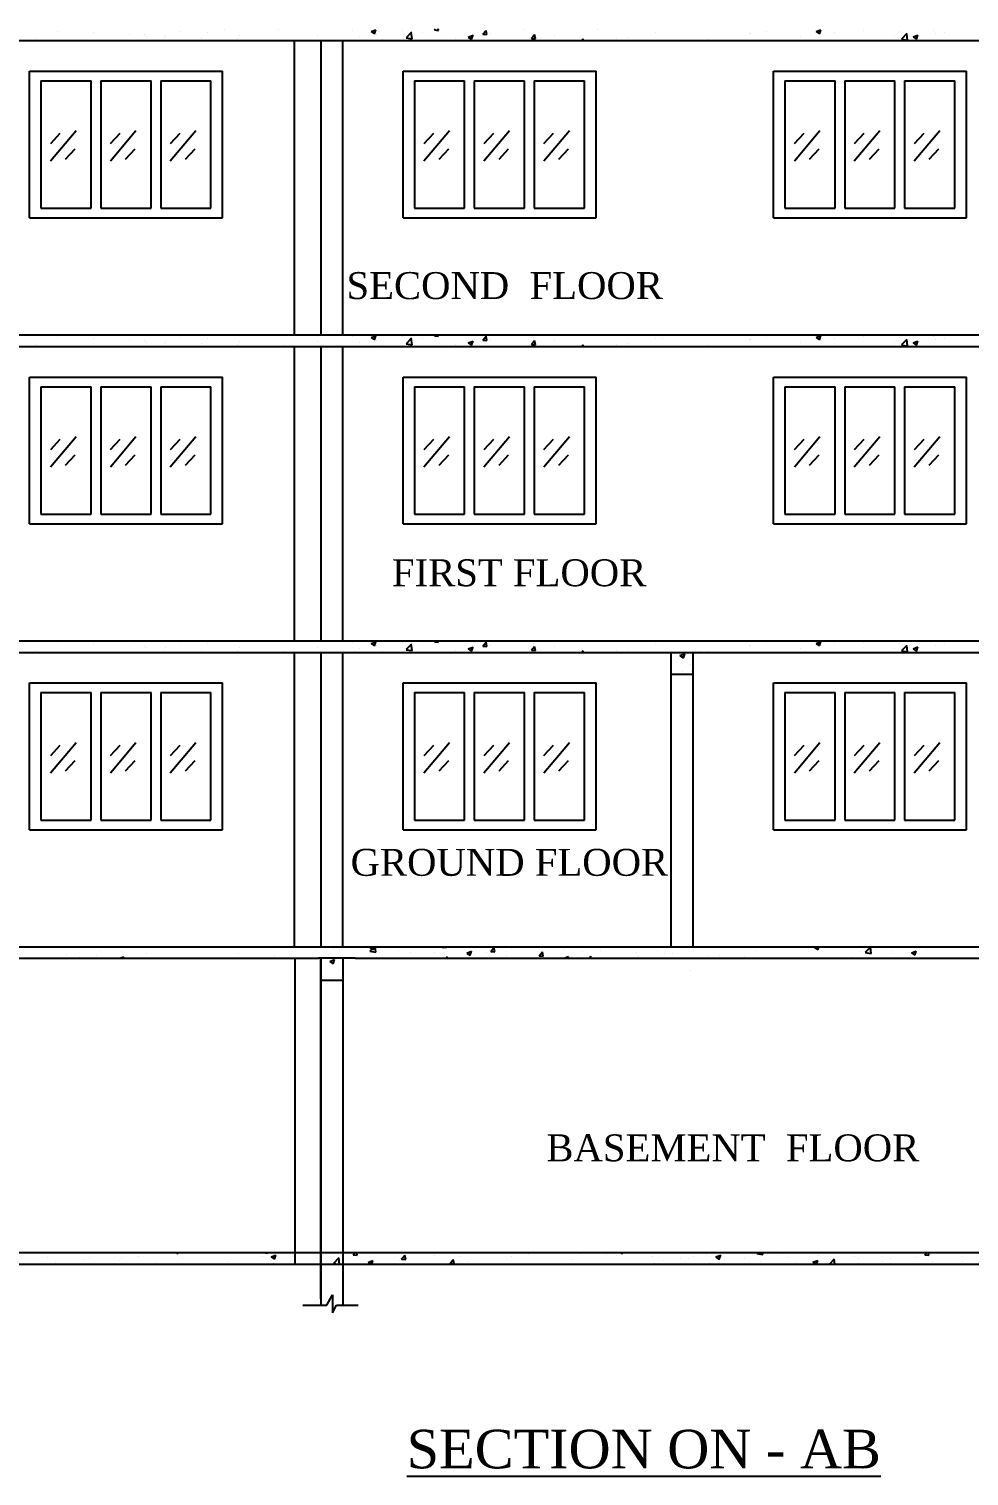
# Model space of a CAD drawing. Header units: metres. Extents: x 789 to 1127, y 8 to 183.
# Drawn here: x 855.33 to 865.08, y 117.78 to 132.78 of the extents above; entities that cross this region are included whole.
import ezdxf

# ---------------------------------------------------------------- set-up
doc = ezdxf.new("R2010")
doc.units = ezdxf.units.M
doc.header["$MEASUREMENT"] = 0
for name, color, linetype in [('T E X T', 7, 'Continuous'), ('TEXT1', 7, 'Continuous'), ('W A L L', 125, 'Continuous')]:
    doc.layers.add(name, color=color, linetype=linetype)
doc.styles.get("Standard").update_dxf_attribs({"font": 'BOOKOS.TTF'})
doc.styles.add('swc', font='swissc.ttf', dxfattribs={"height": 250})

msp = doc.modelspace()

# ---------------------------------------------------------------- linework, layer by layer
at = {"layer": 'W A L L', "linetype": 'Continuous'}
for p, q in [((855.62556, 132.75213), (855.62556, 132.75213)), ((855.99924, 132.73634), (855.99924, 132.73634)), ((856.37291, 132.72055), (856.37291, 132.72055)), ((856.5223, 132.71717), (856.5223, 132.71717)), ((856.90159, 132.75026), (856.90159, 132.75026)), ((857.17767, 132.74234), (857.17767, 132.74234)), ((857.3529, 132.76541), (857.3529, 132.76541)), ((857.91472, 132.7737), (857.91472, 132.7737)), ((858.68677, 132.76112), (858.68677, 132.76112)), ((858.8776, 132.74761), (858.92661, 132.76642)), ((858.8776, 132.74761), (858.91242, 132.72412)), ((858.91232, 132.72411), (858.92651, 132.76641)), ((858.93363, 132.72167), (858.93363, 132.72167)), ((859.19874, 132.75658), (859.19874, 132.75658)), ((859.24219, 132.68756), (859.29671, 132.74438)), ((859.30048, 132.67388), (859.29274, 132.74035)), ((859.40675, 132.73895), (859.40675, 132.73895)), ((859.53332, 132.76479), (859.54249, 132.77572)), ((859.53332, 132.76479), (859.57516, 132.76113)), ((859.57508, 132.76101), (859.57237, 132.77572)), ((859.88359, 132.69155), (859.9326, 132.71036)), ((859.91831, 132.66805), (859.93251, 132.71035)), ((860.0354, 132.72087), (860.07724, 132.71721)), ((860.03541, 132.72086), (860.06915, 132.76108)), ((860.07716, 132.71708), (860.06907, 132.76096)), ((860.11422, 132.72396), (860.11422, 132.72396)), ((860.46779, 132.76878), (860.46779, 132.76878)), ((860.53749, 132.67694), (860.57123, 132.71715)), ((860.57924, 132.67316), (860.57115, 132.71704)), ((860.77946, 132.71284), (860.77946, 132.71284)), ((861.22155, 132.77104), (861.22155, 132.77104)), ((861.82723, 132.74173), (861.82723, 132.74173)), ((862.80227, 132.7273), (862.80227, 132.7273)), ((862.81142, 132.72818), (862.81142, 132.72818)), ((862.97751, 132.75037), (862.97751, 132.75037)), ((863.48972, 132.74913), (863.53873, 132.76795)), ((863.48972, 132.74914), (863.52454, 132.72565)), ((863.52444, 132.72564), (863.53863, 132.76794)), ((863.68042, 132.74248), (863.68042, 132.74248)), ((863.98274, 132.76248), (863.98274, 132.76248)), ((864.35642, 132.74669), (864.35642, 132.74669)), ((864.37886, 132.67426), (864.43338, 132.73108)), ((864.43715, 132.66058), (864.42942, 132.72705)), ((864.49571, 132.69307), (864.54472, 132.71189)), ((864.53043, 132.66958), (864.54462, 132.71188)), ((864.71168, 132.7635), (864.71168, 132.7635)), ((864.73009, 132.7309), (864.73009, 132.7309)), ((864.82334, 132.74153), (864.82334, 132.74153)), ((855.39948, 132.67389), (855.39948, 132.67389)), ((855.77316, 132.6581), (855.77316, 132.6581)), ((856.54218, 132.70098), (856.54218, 132.70098)), ((856.73558, 132.68414), (856.73558, 132.68414)), ((856.74659, 132.70476), (856.74659, 132.70476)), ((857.12026, 132.68897), (857.12026, 132.68897)), ((857.49394, 132.67318), (857.49394, 132.67318)), ((857.50649, 132.70362), (857.50649, 132.70362)), ((857.86762, 132.6574), (857.86762, 132.6574)), ((857.96963, 132.66382), (857.96963, 132.66382)), ((858.3232, 132.70863), (858.3232, 132.70863)), ((858.75839, 132.6986), (858.75839, 132.6986)), ((858.99852, 132.66888), (858.99852, 132.66888)), ((859.23828, 132.68346), (859.30054, 132.6738)), ((859.75481, 132.67468), (859.75481, 132.67468)), ((859.88359, 132.69155), (859.91841, 132.66806)), ((860.51435, 132.67793), (860.51435, 132.67793)), ((860.53749, 132.67694), (860.57933, 132.67328)), ((861.05862, 132.65572), (861.07332, 132.67323)), ((861.07644, 132.65572), (861.07323, 132.67311)), ((861.419, 132.67165), (861.419, 132.67165)), ((861.53583, 132.68233), (861.53583, 132.68233)), ((862.36018, 132.6691), (862.36018, 132.6691)), ((862.40319, 132.6581), (862.40319, 132.6581)), ((863.32685, 132.69766), (863.32685, 132.69766)), ((864.30345, 132.69343), (864.30345, 132.69343)), ((864.37496, 132.67016), (864.43721, 132.6605)), ((864.38299, 132.68356), (864.38299, 132.68356)), ((864.49571, 132.69307), (864.53053, 132.66959)), ((864.55823, 132.70663), (864.55823, 132.70663)), ((864.74846, 132.65603), (864.74846, 132.65603)), ((855.62556, 129.58213), (855.62556, 129.58213)), ((855.99924, 129.56634), (855.99924, 129.56634)), ((856.90159, 129.58026), (856.90159, 129.58026)), ((857.17767, 129.57234), (857.17767, 129.57234)), ((857.3529, 129.59541), (857.3529, 129.59541)), ((857.91472, 129.6037), (857.91472, 129.6037)), ((858.68677, 129.59112), (858.68677, 129.59112)), ((858.8776, 129.57761), (858.92661, 129.59642)), ((858.8776, 129.57761), (858.91242, 129.55412)), ((858.91232, 129.55411), (858.92651, 129.59641)), ((859.19874, 129.58658), (859.19874, 129.58658)), ((859.24219, 129.51756), (859.29671, 129.57438)), ((859.30048, 129.50388), (859.29274, 129.57035)), ((859.40675, 129.56895), (859.40675, 129.56895)), ((859.53332, 129.59479), (859.54249, 129.60572)), ((859.53332, 129.59479), (859.57516, 129.59113)), ((859.57508, 129.59101), (859.57237, 129.60572)), ((860.03541, 129.55086), (860.06915, 129.59108)), ((860.07716, 129.54708), (860.06907, 129.59096)), ((860.46779, 129.59878), (860.46779, 129.59878)), ((861.22155, 129.60104), (861.22155, 129.60104)), ((861.82723, 129.57173), (861.82723, 129.57173)), ((861.8994, 129.56482), (861.8994, 129.56482)), ((862.97751, 129.58037), (862.97751, 129.58037)), ((863.48972, 129.57913), (863.53873, 129.59795)), ((863.48972, 129.57914), (863.52454, 129.55565)), ((863.52444, 129.55564), (863.53863, 129.59794)), ((863.68042, 129.57248), (863.68042, 129.57248)), ((863.98274, 129.59248), (863.98274, 129.59248)), ((864.35642, 129.57669), (864.35642, 129.57669)), ((864.37886, 129.50426), (864.43338, 129.56108)), ((864.71168, 129.5935), (864.71168, 129.5935)), ((864.73009, 129.5609), (864.73009, 129.5609)), ((864.82334, 129.57153), (864.82334, 129.57153)), ((855.39948, 129.50389), (855.39948, 129.50389)), ((855.77316, 129.4881), (855.77316, 129.4881)), ((856.37291, 129.55055), (856.37291, 129.55055)), ((856.5223, 129.54717), (856.5223, 129.54717)), ((856.54218, 129.53098), (856.54218, 129.53098)), ((856.73558, 129.51414), (856.73558, 129.51414)), ((856.74659, 129.53476), (856.74659, 129.53476)), ((857.12026, 129.51897), (857.12026, 129.51897)), ((857.49394, 129.50318), (857.49394, 129.50318)), ((857.50649, 129.53362), (857.50649, 129.53362)), ((857.86762, 129.4874), (857.86762, 129.4874)), ((857.96963, 129.49382), (857.96963, 129.49382)), ((858.3232, 129.53863), (858.3232, 129.53863)), ((858.75839, 129.5286), (858.75839, 129.5286)), ((858.93363, 129.55167), (858.93363, 129.55167)), ((858.99852, 129.49888), (858.99852, 129.49888)), ((859.23828, 129.51346), (859.30054, 129.5038)), ((859.75481, 129.50468), (859.75481, 129.50468)), ((859.88359, 129.52155), (859.9326, 129.54036)), ((859.88359, 129.52155), (859.91841, 129.49806)), ((859.91831, 129.49805), (859.93251, 129.54035)), ((860.0354, 129.55087), (860.07724, 129.54721)), ((860.11422, 129.55396), (860.11422, 129.55396)), ((860.51435, 129.50793), (860.51435, 129.50793)), ((860.53749, 129.50694), (860.57123, 129.54715)), ((860.53749, 129.50694), (860.57933, 129.50328)), ((860.57924, 129.50316), (860.57115, 129.54704)), ((860.77946, 129.54284), (860.77946, 129.54284)), ((861.05862, 129.48572), (861.07332, 129.50323)), ((861.07644, 129.48572), (861.07323, 129.50311)), ((861.419, 129.50165), (861.419, 129.50165)), ((861.53583, 129.51233), (861.53583, 129.51233)), ((862.36018, 129.4991), (862.36018, 129.4991)), ((862.40319, 129.4881), (862.40319, 129.4881)), ((862.80227, 129.5573), (862.80227, 129.5573)), ((862.81142, 129.55818), (862.81142, 129.55818)), ((863.32685, 129.52766), (863.32685, 129.52766)), ((864.30345, 129.52343), (864.30345, 129.52343)), ((864.37496, 129.50016), (864.43721, 129.4905)), ((864.38299, 129.51356), (864.38299, 129.51356)), ((864.43715, 129.49058), (864.42942, 129.55705)), ((864.49571, 129.52307), (864.54472, 129.54189)), ((864.49571, 129.52307), (864.53053, 129.49959)), ((864.53043, 129.49958), (864.54462, 129.54188)), ((864.55823, 129.53663), (864.55823, 129.53663)), ((864.74846, 129.48603), (864.74846, 129.48603)), ((855.62556, 126.41213), (855.62556, 126.41213)), ((857.3529, 126.42541), (857.3529, 126.42541)), ((857.91472, 126.4337), (857.91472, 126.4337)), ((858.68677, 126.42112), (858.68677, 126.42112)), ((858.8776, 126.40761), (858.92661, 126.42642)), ((858.91232, 126.38411), (858.92651, 126.42641)), ((859.19874, 126.41658), (859.19874, 126.41658)), ((859.53332, 126.42479), (859.54249, 126.43572)), ((859.53332, 126.42479), (859.57516, 126.42113)), ((859.57508, 126.42101), (859.57237, 126.43572)), ((860.03541, 126.38086), (860.06915, 126.42108)), ((860.07716, 126.37708), (860.06907, 126.42096)), ((860.46779, 126.42878), (860.46779, 126.42878)), ((861.22155, 126.43104), (861.22155, 126.43104)), ((863.48972, 126.40913), (863.53873, 126.42795)), ((863.52444, 126.38564), (863.53863, 126.42794)), ((863.98274, 126.42248), (863.98274, 126.42248)), ((864.71168, 126.4235), (864.71168, 126.4235)), ((855.39948, 126.33389), (855.39948, 126.33389)), ((855.77316, 126.3181), (855.77316, 126.3181)), ((855.99924, 126.39634), (855.99924, 126.39634)), ((856.37291, 126.38055), (856.37291, 126.38055)), ((856.5223, 126.37717), (856.5223, 126.37717)), ((856.54218, 126.36098), (856.54218, 126.36098)), ((856.73558, 126.34414), (856.73558, 126.34414)), ((856.74659, 126.36476), (856.74659, 126.36476)), ((856.90159, 126.41026), (856.90159, 126.41026)), ((857.12026, 126.34897), (857.12026, 126.34897)), ((857.17767, 126.40234), (857.17767, 126.40234)), ((857.49394, 126.33318), (857.49394, 126.33318)), ((857.50649, 126.36362), (857.50649, 126.36362)), ((857.86762, 126.3174), (857.86762, 126.3174)), ((857.96963, 126.32382), (857.96963, 126.32382)), ((858.3232, 126.36863), (858.3232, 126.36863)), ((858.75839, 126.3586), (858.75839, 126.3586)), ((858.8776, 126.40761), (858.91242, 126.38412)), ((858.93363, 126.38167), (858.93363, 126.38167)), ((858.99852, 126.32888), (858.99852, 126.32888)), ((859.23828, 126.34346), (859.30054, 126.3338)), ((859.24219, 126.34756), (859.29671, 126.40438)), ((859.30048, 126.33388), (859.29274, 126.40035)), ((859.40675, 126.39895), (859.40675, 126.39895)), ((859.75481, 126.33468), (859.75481, 126.33468)), ((859.88359, 126.35155), (859.9326, 126.37036)), ((859.88359, 126.35155), (859.91841, 126.32806)), ((859.91831, 126.32805), (859.93251, 126.37035)), ((860.0354, 126.38087), (860.07724, 126.37721)), ((860.11422, 126.38396), (860.11422, 126.38396)), ((860.51435, 126.33793), (860.51435, 126.33793)), ((860.53749, 126.33694), (860.57123, 126.37715)), ((860.53749, 126.33694), (860.57933, 126.33328)), ((860.57924, 126.33316), (860.57115, 126.37704)), ((860.77946, 126.37284), (860.77946, 126.37284)), ((861.05862, 126.31572), (861.07332, 126.33323)), ((861.07644, 126.31572), (861.07323, 126.33311)), ((861.419, 126.33165), (861.419, 126.33165)), ((861.53583, 126.34233), (861.53583, 126.34233)), ((861.82723, 126.40173), (861.82723, 126.40173)), ((861.8994, 126.39482), (861.8994, 126.39482)), ((862.0787, 126.28318), (862.12772, 126.30199)), ((862.07871, 126.28318), (862.11353, 126.2597)), ((862.11342, 126.25969), (862.12762, 126.30199)), ((862.28855, 126.32407), (862.28855, 126.32407)), ((862.36018, 126.3291), (862.36018, 126.3291)), ((862.40319, 126.3181), (862.40319, 126.3181)), ((862.80227, 126.3873), (862.80227, 126.3873)), ((862.81142, 126.38818), (862.81142, 126.38818)), ((862.97751, 126.41037), (862.97751, 126.41037)), ((863.32685, 126.35766), (863.32685, 126.35766)), ((863.48972, 126.40914), (863.52454, 126.38565)), ((863.68042, 126.40248), (863.68042, 126.40248)), ((864.30345, 126.35343), (864.30345, 126.35343)), ((864.35642, 126.40669), (864.35642, 126.40669)), ((864.37496, 126.33016), (864.43721, 126.3205)), ((864.37886, 126.33426), (864.43338, 126.39108)), ((864.38299, 126.34356), (864.38299, 126.34356)), ((864.43715, 126.32058), (864.42942, 126.38705)), ((864.49571, 126.35307), (864.54472, 126.37189)), ((864.49571, 126.35307), (864.53053, 126.32959)), ((864.53043, 126.32958), (864.54462, 126.37188)), ((864.55823, 126.36663), (864.55823, 126.36663)), ((864.73009, 126.3909), (864.73009, 126.3909)), ((864.74846, 126.31603), (864.74846, 126.31603)), ((864.82334, 126.40153), (864.82334, 126.40153)), ((862.10879, 126.12122), (862.10879, 126.12122)), ((862.18268, 126.18502), (862.18268, 126.18502)), ((862.1997, 126.12107), (862.1997, 126.12107)), ((858.86167, 123.25592), (858.8872, 123.26572)), ((858.86634, 123.22243), (858.90787, 123.26572)), ((858.89639, 123.23242), (858.90756, 123.26572)), ((858.92463, 123.20875), (858.918, 123.26572)), ((859.614, 123.25951), (859.61921, 123.26572)), ((859.65575, 123.25573), (859.65391, 123.26572)), ((861.42518, 123.263), (861.42518, 123.263)), ((863.47379, 123.25744), (863.49534, 123.26572)), ((863.50851, 123.23395), (863.51917, 123.26572)), ((864.00302, 123.20913), (864.05731, 123.26572)), ((855.71438, 123.18434), (855.71438, 123.18434)), ((855.85032, 123.15546), (855.85032, 123.15546)), ((856.02556, 123.17853), (856.02556, 123.17853)), ((856.06796, 123.22916), (856.06796, 123.22916)), ((856.27052, 123.14572), (856.31054, 123.16108)), ((856.29067, 123.21343), (856.29067, 123.21343)), ((856.30529, 123.14572), (856.31044, 123.16107)), ((856.54294, 123.19922), (856.54294, 123.19922)), ((857.49957, 123.1952), (857.49957, 123.1952)), ((857.85897, 123.24449), (857.85897, 123.24449)), ((857.87139, 123.16969), (857.87139, 123.16969)), ((858.31348, 123.22789), (858.31348, 123.22789)), ((858.40759, 123.25616), (858.40759, 123.25616)), ((858.44784, 123.11318), (858.49686, 123.13199)), ((858.44785, 123.11318), (858.48267, 123.0897)), ((858.48256, 123.08969), (858.49676, 123.13199)), ((858.48871, 123.25096), (858.48871, 123.25096)), ((858.65769, 123.15407), (858.65769, 123.15407)), ((858.78127, 123.24037), (858.78127, 123.24037)), ((858.86167, 123.25592), (858.89649, 123.23243)), ((858.86243, 123.21833), (858.92469, 123.20868)), ((858.92701, 123.15804), (858.92701, 123.15804)), ((858.96342, 123.202), (858.96342, 123.202)), ((859.15494, 123.22459), (859.15494, 123.22459)), ((859.28059, 123.20286), (859.28059, 123.20286)), ((859.52862, 123.2088), (859.52862, 123.2088)), ((859.614, 123.25951), (859.65584, 123.25585)), ((859.64416, 123.25534), (859.64416, 123.25534)), ((859.65097, 123.14572), (859.66793, 123.16339)), ((859.66555, 123.14572), (859.66396, 123.15937)), ((859.86766, 123.19986), (859.91667, 123.21867)), ((859.86766, 123.19986), (859.90248, 123.17637)), ((859.8942, 123.18416), (859.8942, 123.18416)), ((859.90229, 123.19301), (859.90229, 123.19301)), ((859.90238, 123.17636), (859.91657, 123.21866)), ((859.94761, 123.18845), (859.94761, 123.18845)), ((860.06944, 123.20723), (860.06944, 123.20723)), ((860.11608, 123.21558), (860.14982, 123.2558)), ((860.11608, 123.21559), (860.15792, 123.21193)), ((860.15783, 123.2118), (860.14974, 123.25568)), ((860.27597, 123.17722), (860.27597, 123.17722)), ((860.33455, 123.24213), (860.33455, 123.24213)), ((860.35584, 123.25852), (860.35584, 123.25852)), ((860.50205, 123.25546), (860.50205, 123.25546)), ((860.61816, 123.17166), (860.65191, 123.21187)), ((860.61816, 123.17166), (860.66, 123.168)), ((860.64964, 123.16143), (860.64964, 123.16143)), ((860.65992, 123.16788), (860.65182, 123.21176)), ((860.7122, 123.1689), (860.7122, 123.1689)), ((860.87573, 123.23967), (860.87573, 123.23967)), ((860.87866, 123.14572), (860.92266, 123.16261)), ((860.9169, 123.14572), (860.92256, 123.1626)), ((861.0716, 123.21819), (861.0716, 123.21819)), ((861.13534, 123.14572), (861.15399, 123.16795)), ((861.15798, 123.14572), (861.1539, 123.16783)), ((861.2494, 123.22388), (861.2494, 123.22388)), ((861.43964, 123.1537), (861.43964, 123.1537)), ((861.62308, 123.20809), (861.62308, 123.20809)), ((861.65016, 123.16349), (861.65016, 123.16349)), ((861.84787, 123.22377), (861.84787, 123.22377)), ((861.91527, 123.19839), (861.91527, 123.19839)), ((861.99675, 123.19231), (861.99675, 123.19231)), ((862.28855, 123.15407), (862.28855, 123.15407)), ((862.35736, 123.25659), (862.35736, 123.25659)), ((862.37043, 123.17652), (862.37043, 123.17652)), ((862.49322, 123.17656), (862.49322, 123.17656)), ((862.74411, 123.16073), (862.74411, 123.16073)), ((862.85679, 123.22904), (862.85679, 123.22904)), ((863.47379, 123.25744), (863.50861, 123.23396)), ((863.49599, 123.15465), (863.49599, 123.15465)), ((863.86012, 123.15648), (863.86012, 123.15648)), ((863.93808, 123.21285), (863.93808, 123.21285)), ((863.99911, 123.20503), (864.06136, 123.19538)), ((864.0613, 123.19545), (864.05357, 123.26193)), ((864.11332, 123.23592), (864.11332, 123.23592)), ((864.26835, 123.22655), (864.26835, 123.22655)), ((864.28423, 123.19189), (864.28423, 123.19189)), ((864.47978, 123.20138), (864.52879, 123.2202)), ((864.47978, 123.20138), (864.5146, 123.1779)), ((864.5145, 123.17789), (864.52869, 123.22019)), ((864.63781, 123.2367), (864.63781, 123.2367)), ((864.80041, 123.14572), (864.80461, 123.1501)), ((864.80068, 123.14572), (864.80064, 123.14607)), ((858.55182, 123.01502), (858.55182, 123.01502)), ((862.18268, 123.01502), (862.18268, 123.01502)), ((858.47793, 122.95122), (858.47793, 122.95122)), ((858.56884, 122.95107), (858.56884, 122.95107)), ((855.52371, 120.04348), (855.52371, 120.04348)), ((855.60373, 119.99501), (855.60373, 119.99501)), ((855.89738, 120.02769), (855.89738, 120.02769)), ((855.9573, 120.03982), (855.9573, 120.03982)), ((856.27106, 120.0119), (856.27106, 120.0119)), ((856.28784, 120.03092), (856.28784, 120.03092)), ((856.32087, 120.09231), (856.32087, 120.09231)), ((856.46308, 120.05399), (856.46308, 120.05399)), ((856.64473, 119.99611), (856.64473, 119.99611)), ((856.72819, 120.0889), (856.72819, 120.0889)), ((856.84952, 120.09572), (856.86857, 120.08286)), ((856.86847, 120.08285), (856.87279, 120.09572)), ((856.91608, 120.03242), (856.91608, 120.03242)), ((857.01841, 119.98032), (857.01841, 119.98032)), ((857.38891, 120.00587), (857.38891, 120.00587)), ((857.74832, 120.05515), (857.74832, 120.05515)), ((857.76115, 120.09572), (857.80177, 120.08942)), ((857.80171, 120.08949), (857.80099, 120.09572)), ((857.83974, 120.05029), (857.88876, 120.0691)), ((857.83975, 120.05029), (857.87457, 120.0268)), ((857.86856, 119.98719), (857.86856, 119.98719)), ((857.87446, 120.02679), (857.88866, 120.06909)), ((857.90027, 120.01887), (857.90027, 120.01887)), ((858.0438, 120.01026), (858.0438, 120.01026)), ((858.3085, 120.08894), (858.3085, 120.08894)), ((858.30891, 120.04516), (858.30891, 120.04516)), ((858.48658, 119.98321), (858.53489, 119.97572)), ((858.49049, 119.98731), (858.54501, 120.04413)), ((858.54854, 119.97572), (858.54105, 120.04011)), ((858.69051, 120.07208), (858.71034, 120.09572)), ((858.69051, 120.07209), (858.73235, 120.06842)), ((858.73226, 120.0683), (858.7272, 120.09572)), ((858.84573, 119.99423), (858.89475, 120.01304)), ((858.84574, 119.99423), (858.87318, 119.97572)), ((858.88213, 119.97572), (858.89465, 120.01303)), ((859.16993, 120.01352), (859.16993, 120.01352)), ((859.19259, 120.02816), (859.22633, 120.06837)), ((859.19259, 120.02816), (859.23443, 120.0245)), ((859.23434, 120.02438), (859.22625, 120.06825)), ((859.3923, 119.98412), (859.3923, 119.98412)), ((859.5335, 120.06601), (859.5335, 120.06601)), ((859.69467, 119.98423), (859.72842, 120.02445)), ((859.69467, 119.98423), (859.73651, 119.98057)), ((859.73643, 119.98045), (859.72833, 120.02433)), ((859.80053, 120.0542), (859.80053, 120.0542)), ((859.88963, 120.00142), (859.88963, 120.00142)), ((860.22647, 119.97572), (860.2305, 119.98052)), ((860.23128, 119.97572), (860.23041, 119.9804)), ((860.33172, 120.05962), (860.33172, 120.05962)), ((860.50696, 120.08269), (860.50696, 120.08269)), ((860.60154, 119.97957), (860.60154, 119.97957)), ((860.96095, 120.02885), (860.96095, 120.02885)), ((861.04203, 120.08423), (861.04203, 120.08423)), ((861.31452, 120.07367), (861.31452, 120.07367)), ((861.4157, 120.06844), (861.4157, 120.06844)), ((861.4639, 120.09572), (861.48069, 120.08439)), ((861.48059, 120.08438), (861.4844, 120.09572)), ((861.78938, 120.05265), (861.78938, 120.05265)), ((861.81278, 119.9869), (861.81278, 119.9869)), ((861.91244, 120.01588), (861.91244, 120.01588)), ((862.08768, 120.03895), (862.08768, 120.03895)), ((862.16305, 120.03686), (862.16305, 120.03686)), ((862.22101, 120.05697), (862.22101, 120.05697)), ((862.35279, 120.07386), (862.35279, 120.07386)), ((862.38256, 119.98722), (862.38256, 119.98722)), ((862.45186, 120.05181), (862.50087, 120.07063)), ((862.45186, 120.05181), (862.48668, 120.02833)), ((862.48658, 120.02832), (862.50077, 120.07062)), ((862.53673, 120.02107), (862.53673, 120.02107)), ((862.74613, 120.03971), (862.74613, 120.03971)), ((862.87619, 120.08577), (862.93845, 120.07612)), ((862.8801, 120.08988), (862.88571, 120.09572)), ((862.9104, 120.00528), (862.9104, 120.00528)), ((862.93839, 120.07619), (862.93612, 120.09572)), ((863.10554, 120.08899), (863.10554, 120.08899)), ((863.13649, 120.08352), (863.13649, 120.08352)), ((863.2052, 120.04342), (863.2052, 120.04342)), ((863.28408, 119.9895), (863.28408, 119.9895)), ((863.45785, 119.99575), (863.50686, 120.01457)), ((863.45785, 119.99575), (863.48756, 119.97572)), ((863.49373, 119.97572), (863.50677, 120.01456)), ((863.51016, 120.06774), (863.51016, 120.06774)), ((863.62881, 119.97572), (863.68169, 120.03084)), ((863.6684, 119.99521), (863.6684, 119.99521)), ((863.68367, 119.97572), (863.67772, 120.02681)), ((863.88384, 120.05195), (863.88384, 120.05195)), ((863.93351, 120.03012), (863.93351, 120.03012)), ((864.17358, 120.00255), (864.17358, 120.00255)), ((864.25751, 120.03616), (864.25751, 120.03616)), ((864.3756, 120.08832), (864.3756, 120.08832)), ((864.52715, 120.04737), (864.52715, 120.04737)), ((864.61836, 120.0715), (864.66021, 120.06784)), ((864.61837, 120.0715), (864.63869, 120.09572)), ((864.63119, 120.02037), (864.63119, 120.02037)), ((864.66012, 120.06772), (864.65496, 120.09572)), ((864.69723, 120.00867), (864.69723, 120.00867)), ((865.00486, 120.00458), (865.00486, 120.00458))]:
    msp.add_line(p, q, dxfattribs=at)
at = {"layer": 'W A L L', "lineweight": -2, "ltscale": 0.5}
for p, q in [((852.25762, 132.65572), (862.21682, 132.65572)), ((858.08311, 129.60572), (858.08311, 132.65572)), ((858.58311, 129.60572), (858.58311, 132.65572)), ((862.21682, 132.65572), (871.94351, 132.65572)), ((855.33524, 130.81818), (855.33524, 132.33818)), ((855.33524, 132.33818), (857.33524, 132.33818)), ((857.33524, 130.81818), (857.33524, 132.33818)), ((859.20795, 130.81818), (859.20795, 132.33818)), ((859.20795, 132.33818), (861.20795, 132.33818)), ((861.20795, 130.81818), (861.20795, 132.33818)), ((863.04866, 130.81818), (863.04866, 132.33818)), ((863.04866, 132.33818), (865.04866, 132.33818)), ((865.04866, 130.81818), (865.04866, 132.33818)), ((855.45159, 132.23818), (855.9728, 132.23818)), ((855.45159, 132.23818), (855.45159, 130.91818)), ((855.9728, 130.91818), (855.9728, 132.23818)), ((856.0728, 132.23818), (856.59402, 132.23818)), ((856.0728, 132.23818), (856.0728, 130.91818)), ((856.59402, 130.91818), (856.59402, 132.23818)), ((856.69402, 132.23818), (857.21524, 132.23818)), ((856.69402, 132.23818), (856.69402, 130.91818)), ((857.21524, 130.91818), (857.21524, 132.23818)), ((859.32429, 132.23818), (859.84551, 132.23818)), ((859.32429, 132.23818), (859.32429, 130.91818)), ((859.84551, 130.91818), (859.84551, 132.23818)), ((859.94551, 132.23818), (860.46673, 132.23818)), ((859.94551, 132.23818), (859.94551, 130.91818)), ((860.46673, 130.91818), (860.46673, 132.23818)), ((860.56673, 132.23818), (861.08795, 132.23818)), ((860.56673, 132.23818), (860.56673, 130.91818)), ((861.08795, 130.91818), (861.08795, 132.23818)), ((863.16501, 132.23818), (863.68623, 132.23818)), ((863.16501, 132.23818), (863.16501, 130.91818)), ((863.68623, 130.91818), (863.68623, 132.23818)), ((863.78623, 132.23818), (864.30745, 132.23818)), ((863.78623, 132.23818), (863.78623, 130.91818)), ((864.30745, 130.91818), (864.30745, 132.23818)), ((864.40745, 132.23818), (864.92866, 132.23818)), ((864.40745, 132.23818), (864.40745, 130.91818)), ((864.92866, 130.91818), (864.92866, 132.23818)), ((855.64994, 131.69106), (855.54992, 131.58355)), ((855.8167, 131.71835), (855.55158, 131.40523)), ((856.27116, 131.69106), (856.17114, 131.58355)), ((856.43792, 131.71835), (856.1728, 131.40523)), ((856.89237, 131.69106), (856.79236, 131.58355)), ((857.05914, 131.71835), (856.79402, 131.40523)), ((859.52265, 131.69106), (859.42263, 131.58355)), ((859.68941, 131.71835), (859.42429, 131.40523)), ((860.14387, 131.69106), (860.04385, 131.58355)), ((860.31063, 131.71835), (860.04551, 131.40523)), ((860.76508, 131.69106), (860.66507, 131.58355)), ((860.93184, 131.71835), (860.66672, 131.40523)), ((863.36337, 131.69106), (863.26335, 131.58355)), ((863.53013, 131.71835), (863.26501, 131.40523)), ((863.98458, 131.69106), (863.88457, 131.58355)), ((864.15135, 131.71835), (863.88622, 131.40523)), ((864.6058, 131.69106), (864.50579, 131.58355)), ((864.77256, 131.71835), (864.50744, 131.40523)), ((855.80469, 131.53077), (855.70468, 131.42326)), ((856.42591, 131.53077), (856.32589, 131.42326)), ((857.04713, 131.53077), (856.94711, 131.42326)), ((859.6774, 131.53077), (859.57738, 131.42326)), ((860.29862, 131.53077), (860.1986, 131.42326)), ((860.91983, 131.53077), (860.81982, 131.42326)), ((863.51812, 131.53077), (863.4181, 131.42326)), ((864.13934, 131.53077), (864.03932, 131.42326)), ((864.76055, 131.53077), (864.66054, 131.42326)), ((855.45159, 130.91818), (855.9728, 130.91818)), ((856.0728, 130.91818), (856.59402, 130.91818)), ((856.69402, 130.91818), (857.21524, 130.91818)), ((859.32429, 130.91818), (859.84551, 130.91818)), ((859.94551, 130.91818), (860.46673, 130.91818)), ((860.56673, 130.91818), (861.08795, 130.91818)), ((863.16501, 130.91818), (863.68623, 130.91818)), ((863.78623, 130.91818), (864.30745, 130.91818)), ((864.40745, 130.91818), (864.92866, 130.91818)), ((855.33524, 130.81818), (857.33524, 130.81818)), ((859.20795, 130.81818), (861.20795, 130.81818)), ((863.04866, 130.81818), (865.04866, 130.81818)), ((858.08311, 129.60572), (858.08311, 130.08572)), ((858.58311, 129.60572), (858.58311, 130.08572)), ((852.03014, 129.60572), (872.17211, 129.60572)), ((852.25762, 129.48572), (862.21682, 129.48572)), ((858.08311, 126.43572), (858.08311, 129.48572)), ((858.58311, 126.43572), (858.58311, 129.48572)), ((862.21682, 129.48572), (871.94351, 129.48572)), ((855.33524, 127.64818), (855.33524, 129.16818)), ((855.33524, 129.16818), (857.33524, 129.16818)), ((857.33524, 127.64818), (857.33524, 129.16818)), ((859.20795, 127.64818), (859.20795, 129.16818)), ((859.20795, 129.16818), (861.20795, 129.16818)), ((861.20795, 127.64818), (861.20795, 129.16818)), ((863.04866, 127.64818), (863.04866, 129.16818)), ((863.04866, 129.16818), (865.04866, 129.16818)), ((865.04866, 127.64818), (865.04866, 129.16818)), ((855.45159, 129.06818), (855.9728, 129.06818)), ((855.45159, 129.06818), (855.45159, 127.74818)), ((855.9728, 127.74818), (855.9728, 129.06818)), ((856.0728, 129.06818), (856.59402, 129.06818)), ((856.0728, 129.06818), (856.0728, 127.74818)), ((856.59402, 127.74818), (856.59402, 129.06818)), ((856.69402, 129.06818), (857.21524, 129.06818)), ((856.69402, 129.06818), (856.69402, 127.74818)), ((857.21524, 127.74818), (857.21524, 129.06818)), ((859.32429, 129.06818), (859.84551, 129.06818)), ((859.32429, 129.06818), (859.32429, 127.74818)), ((859.84551, 127.74818), (859.84551, 129.06818)), ((859.94551, 129.06818), (860.46673, 129.06818)), ((859.94551, 129.06818), (859.94551, 127.74818)), ((860.46673, 127.74818), (860.46673, 129.06818)), ((860.56673, 129.06818), (861.08795, 129.06818)), ((860.56673, 129.06818), (860.56673, 127.74818)), ((861.08795, 127.74818), (861.08795, 129.06818)), ((863.16501, 129.06818), (863.68623, 129.06818)), ((863.16501, 129.06818), (863.16501, 127.74818)), ((863.68623, 127.74818), (863.68623, 129.06818)), ((863.78623, 129.06818), (864.30745, 129.06818)), ((863.78623, 129.06818), (863.78623, 127.74818)), ((864.30745, 127.74818), (864.30745, 129.06818)), ((864.40745, 129.06818), (864.92866, 129.06818)), ((864.40745, 129.06818), (864.40745, 127.74818)), ((864.92866, 127.74818), (864.92866, 129.06818)), ((855.64994, 128.52106), (855.54992, 128.41355)), ((855.8167, 128.54835), (855.55158, 128.23523)), ((856.27116, 128.52106), (856.17114, 128.41355)), ((856.43792, 128.54835), (856.1728, 128.23523)), ((856.89237, 128.52106), (856.79236, 128.41355)), ((857.05914, 128.54835), (856.79402, 128.23523)), ((859.52265, 128.52106), (859.42263, 128.41355)), ((859.68941, 128.54835), (859.42429, 128.23523)), ((860.14387, 128.52106), (860.04385, 128.41355)), ((860.31063, 128.54835), (860.04551, 128.23523)), ((860.76508, 128.52106), (860.66507, 128.41355)), ((860.93184, 128.54835), (860.66672, 128.23523)), ((863.36337, 128.52106), (863.26335, 128.41355)), ((863.53013, 128.54835), (863.26501, 128.23523)), ((863.98458, 128.52106), (863.88457, 128.41355)), ((864.15135, 128.54835), (863.88622, 128.23523)), ((864.6058, 128.52106), (864.50579, 128.41355)), ((864.77256, 128.54835), (864.50744, 128.23523)), ((855.80469, 128.36077), (855.70468, 128.25326)), ((856.42591, 128.36077), (856.32589, 128.25326)), ((857.04713, 128.36077), (856.94711, 128.25326)), ((859.6774, 128.36077), (859.57738, 128.25326)), ((860.29862, 128.36077), (860.1986, 128.25326)), ((860.91983, 128.36077), (860.81982, 128.25326)), ((863.51812, 128.36077), (863.4181, 128.25326)), ((864.13934, 128.36077), (864.03932, 128.25326)), ((864.76055, 128.36077), (864.66054, 128.25326)), ((855.33524, 127.64818), (857.33524, 127.64818)), ((855.45159, 127.74818), (855.9728, 127.74818)), ((856.0728, 127.74818), (856.59402, 127.74818)), ((856.69402, 127.74818), (857.21524, 127.74818)), ((859.20795, 127.64818), (861.20795, 127.64818)), ((859.32429, 127.74818), (859.84551, 127.74818)), ((859.94551, 127.74818), (860.46673, 127.74818)), ((860.56673, 127.74818), (861.08795, 127.74818)), ((863.04866, 127.64818), (865.04866, 127.64818)), ((863.16501, 127.74818), (863.68623, 127.74818)), ((863.78623, 127.74818), (864.30745, 127.74818)), ((864.40745, 127.74818), (864.92866, 127.74818)), ((858.08311, 126.43572), (858.08311, 126.91572)), ((858.58311, 126.43572), (858.58311, 126.91572)), ((852.03014, 126.43572), (872.17211, 126.43572)), ((852.25762, 126.31572), (872.17211, 126.31572)), ((852.25762, 126.31572), (861.98682, 126.31572)), ((858.08311, 123.26572), (858.08311, 126.31572)), ((858.58311, 123.26572), (858.58311, 126.31572)), ((861.98682, 123.26572), (861.98682, 126.31572)), ((862.21682, 126.31572), (871.94351, 126.31572)), ((862.21682, 123.26572), (862.21682, 126.31572)), ((855.33524, 124.47818), (855.33524, 125.99818)), ((855.33524, 125.99818), (857.33524, 125.99818)), ((857.33524, 124.47818), (857.33524, 125.99818)), ((859.20795, 124.47818), (859.20795, 125.99818)), ((859.20795, 125.99818), (861.20795, 125.99818)), ((861.20795, 124.47818), (861.20795, 125.99818)), ((862.21682, 126.08572), (861.98682, 126.08572)), ((863.04866, 124.47818), (863.04866, 125.99818)), ((863.04866, 125.99818), (865.04866, 125.99818)), ((865.04866, 124.47818), (865.04866, 125.99818)), ((855.45159, 125.89818), (855.9728, 125.89818)), ((855.45159, 125.89818), (855.45159, 124.57818)), ((855.9728, 124.57818), (855.9728, 125.89818)), ((856.0728, 125.89818), (856.59402, 125.89818)), ((856.0728, 125.89818), (856.0728, 124.57818)), ((856.59402, 124.57818), (856.59402, 125.89818)), ((856.69402, 125.89818), (857.21524, 125.89818)), ((856.69402, 125.89818), (856.69402, 124.57818)), ((857.21524, 124.57818), (857.21524, 125.89818)), ((859.32429, 125.89818), (859.84551, 125.89818)), ((859.32429, 125.89818), (859.32429, 124.57818)), ((859.84551, 124.57818), (859.84551, 125.89818)), ((859.94551, 125.89818), (860.46673, 125.89818)), ((859.94551, 125.89818), (859.94551, 124.57818)), ((860.46673, 124.57818), (860.46673, 125.89818)), ((860.56673, 125.89818), (861.08795, 125.89818)), ((860.56673, 125.89818), (860.56673, 124.57818)), ((861.08795, 124.57818), (861.08795, 125.89818)), ((863.16501, 125.89818), (863.68623, 125.89818)), ((863.16501, 125.89818), (863.16501, 124.57818)), ((863.68623, 124.57818), (863.68623, 125.89818)), ((863.78623, 125.89818), (864.30745, 125.89818)), ((863.78623, 125.89818), (863.78623, 124.57818)), ((864.30745, 124.57818), (864.30745, 125.89818)), ((864.40745, 125.89818), (864.92866, 125.89818)), ((864.40745, 125.89818), (864.40745, 124.57818)), ((864.92866, 124.57818), (864.92866, 125.89818)), ((855.8167, 125.37835), (855.55158, 125.06523)), ((856.43792, 125.37835), (856.1728, 125.06523)), ((857.05914, 125.37835), (856.79402, 125.06523)), ((859.68941, 125.37835), (859.42429, 125.06523)), ((860.31063, 125.37835), (860.04551, 125.06523)), ((860.93184, 125.37835), (860.66672, 125.06523)), ((863.53013, 125.37835), (863.26501, 125.06523)), ((864.15135, 125.37835), (863.88622, 125.06523)), ((864.77256, 125.37835), (864.50744, 125.06523)), ((855.64994, 125.35106), (855.54992, 125.24355)), ((856.27116, 125.35106), (856.17114, 125.24355)), ((856.89237, 125.35106), (856.79236, 125.24355)), ((859.52265, 125.35106), (859.42263, 125.24355)), ((860.14387, 125.35106), (860.04385, 125.24355)), ((860.76508, 125.35106), (860.66507, 125.24355)), ((863.36337, 125.35106), (863.26335, 125.24355)), ((863.98458, 125.35106), (863.88457, 125.24355)), ((864.6058, 125.35106), (864.50579, 125.24355)), ((855.80469, 125.19077), (855.70468, 125.08326)), ((856.42591, 125.19077), (856.32589, 125.08326)), ((857.04713, 125.19077), (856.94711, 125.08326)), ((859.6774, 125.19077), (859.57738, 125.08326)), ((860.29862, 125.19077), (860.1986, 125.08326)), ((860.91983, 125.19077), (860.81982, 125.08326)), ((863.51812, 125.19077), (863.4181, 125.08326)), ((864.13934, 125.19077), (864.03932, 125.08326)), ((864.76055, 125.19077), (864.66054, 125.08326)), ((855.33524, 124.47818), (857.33524, 124.47818)), ((855.45159, 124.57818), (855.9728, 124.57818)), ((856.0728, 124.57818), (856.59402, 124.57818)), ((856.69402, 124.57818), (857.21524, 124.57818)), ((859.20795, 124.47818), (861.20795, 124.47818)), ((859.32429, 124.57818), (859.84551, 124.57818)), ((859.94551, 124.57818), (860.46673, 124.57818)), ((860.56673, 124.57818), (861.08795, 124.57818)), ((863.04866, 124.47818), (865.04866, 124.47818)), ((863.16501, 124.57818), (863.68623, 124.57818)), ((863.78623, 124.57818), (864.30745, 124.57818)), ((864.40745, 124.57818), (864.92866, 124.57818)), ((852.03014, 123.26572), (872.17211, 123.26572)), ((852.25762, 123.14572), (858.33014, 123.14572)), ((858.08451, 123.14572), (858.08451, 119.97572)), ((858.70928, 123.14572), (858.33014, 123.14572)), ((858.35596, 119.61572), (858.35596, 123.14572)), ((858.58596, 119.55142), (858.58596, 123.14572)), ((858.70928, 123.14572), (861.98682, 123.14572)), ((861.96994, 123.14572), (871.94351, 123.14572)), ((858.58596, 122.91572), (858.35596, 122.91572)), ((852.03014, 120.09572), (872.17211, 120.09572)), ((852.03014, 119.97572), (872.17211, 119.97572)), ((858.35596, 119.97572), (858.35596, 120.09572)), ((858.35596, 119.94572), (858.35596, 119.55095)), ((858.16971, 119.55095), (858.41826, 119.55095)), ((858.41826, 119.55095), (858.47713, 119.65753)), ((858.47713, 119.65753), (858.47713, 119.47063)), ((858.47713, 119.47063), (858.51695, 119.55206)), ((858.51695, 119.55206), (858.63721, 119.55095)), ((858.63721, 119.55095), (858.74009, 119.55095))]:
    msp.add_line(p, q, dxfattribs=at)
at = {"layer": 'W A L L', "lineweight": -3, "ltscale": 0.5}
for p, q in [((858.35596, 132.65572), (858.35596, 129.60572)), ((858.35596, 130.08572), (858.35596, 129.60572)), ((858.35596, 129.48572), (858.35596, 126.43572)), ((858.35596, 126.91572), (858.35596, 126.43572)), ((858.35596, 126.31572), (858.35596, 123.26572)), ((858.35596, 123.14572), (858.35596, 119.55095))]:
    msp.add_line(p, q, dxfattribs=at)

# ---------------------------------------------------------------- texts
at = {"layer": 'T E X T', "insert": (859.2449, 118.26027), "char_height": 0.4, "attachment_point": 1, "style": 'swc'}
msp.add_mtext_dynamic_manual_height_columns('{\\fTimes New Roman|b0|i0|c0|p18;\\LSECTION ON - AB}', width=708.0847091, gutter_width=60, heights=[0], dxfattribs=at)
at = {"layer": 'TEXT1'}
for s, p in [('SECOND  FLOOR ', (858.62073, 129.97681)), ('FIRST FLOOR ', (859.09246, 127.00084)), ('GROUND FLOOR ', (858.66334, 124.00018)), ('BASEMENT  FLOOR ', (860.69291, 121.04179))]:
    msp.add_text(s, height=0.2792843, dxfattribs=at).set_placement(p)

doc.saveas('drawing.dxf')
